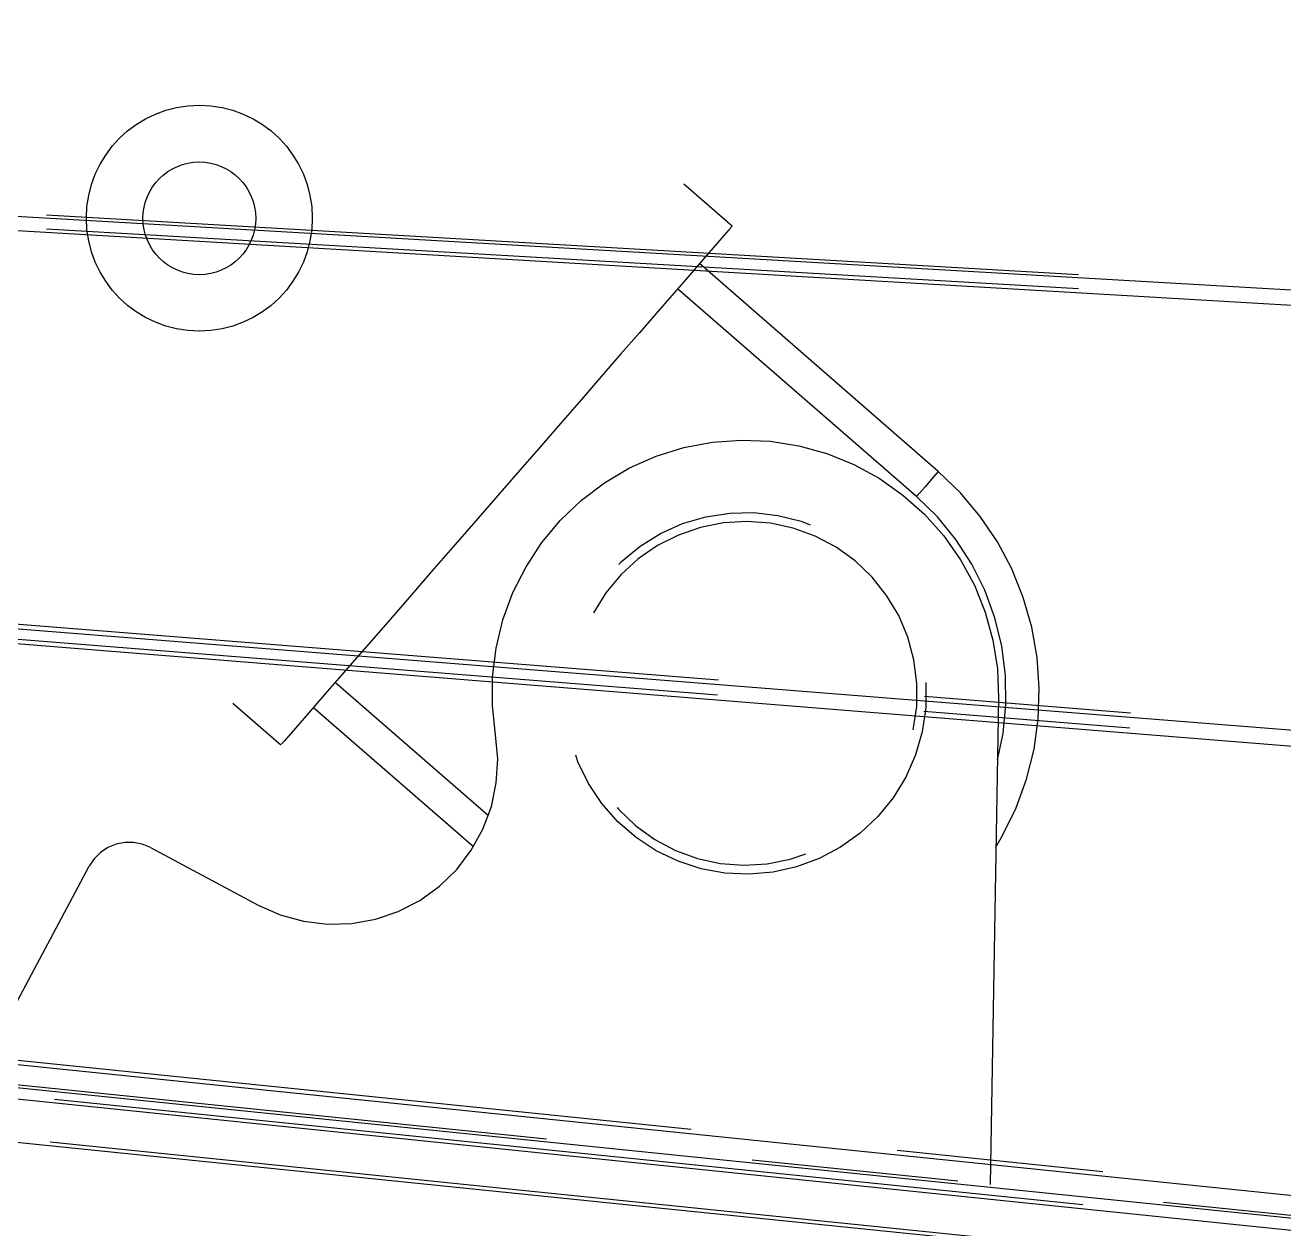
# Model space of a CAD drawing. Extents: x 3 to 592, y 5 to 207.
# Drawn here: x 124.82 to 132.55, y 34.51 to 41.9 of the extents above; entities that cross this region are included whole.
import ezdxf

# ---------------------------------------------------------------- set-up
doc = ezdxf.new("R2010")
doc.units = 0
doc.layers.get('0').update_dxf_attribs({"linetype": 'CONTINUOUS'})

msp = doc.modelspace()

# ---------------------------------------------------------------- linework, layer by layer
at = {"color": 7}
for points in [[(100.682778, 42.121667), (142.839722, 39.6875)], [(142.839722, 39.581667), (100.682778, 42.051111)], [(129.157977, 40.669598), (128.862501, 40.926564)], [(129.157977, 40.669598), (128.862501, 40.926564)], [(124.946498, 40.739227), (131.285843, 40.371525)], [(124.946498, 40.739227), (131.285843, 40.371525)], [(124.946498, 40.739227), (131.285843, 40.371525)], [(124.946498, 40.739227), (131.285843, 40.371525)], [(129.157977, 40.669598), (129.138221, 40.64702), (129.109294, 40.613506), (129.068019, 40.566234), (129.014396, 40.504498), (128.949485, 40.429709), (128.873285, 40.34222), (128.787207, 40.24309), (128.691252, 40.133023), (128.58683, 40.013079), (128.474999, 39.884315), (128.356466, 39.74779), (128.232288, 39.605268), (128.10423, 39.457806), (127.972644, 39.306818), (127.839646, 39.153712), (127.705591, 38.999548), (127.572594, 38.846442), (127.441007, 38.695454), (127.312949, 38.547992), (127.188771, 38.40547), (127.070238, 38.268945), (126.958408, 38.140181), (126.853985, 38.020237), (126.75803, 37.91017), (126.671952, 37.81104), (126.595752, 37.723551), (126.530841, 37.648762), (126.477219, 37.587026), (126.435944, 37.539754), (126.407016, 37.50624), (126.390788, 37.487895)], [(129.157977, 40.669598), (129.138221, 40.64702), (129.109294, 40.613506), (129.068019, 40.566234), (129.014396, 40.504498), (128.949485, 40.429709), (128.873285, 40.34222), (128.787207, 40.24309), (128.691252, 40.133023), (128.58683, 40.013079), (128.474999, 39.884315), (128.356466, 39.74779), (128.232288, 39.605268), (128.10423, 39.457806), (127.972644, 39.306818), (127.839646, 39.153712), (127.705591, 38.999548), (127.572594, 38.846442), (127.441007, 38.695454), (127.312949, 38.547992), (127.188771, 38.40547), (127.070238, 38.268945), (126.958408, 38.140181), (126.853985, 38.020237), (126.75803, 37.91017), (126.671952, 37.81104), (126.595752, 37.723551), (126.530841, 37.648762), (126.477219, 37.587026), (126.435944, 37.539754), (126.407016, 37.50624), (126.390788, 37.487895)], [(131.285983, 40.284053), (124.946638, 40.651755)], [(131.285983, 40.284053), (124.946638, 40.651755)], [(131.285983, 40.284053), (124.946638, 40.651755)], [(131.285983, 40.284053), (124.946638, 40.651755)], [(130.424661, 39.163061), (128.957458, 40.439058)], [(130.424661, 39.163061), (128.957458, 40.439058)], [(130.290923, 39.009285), (128.82372, 40.285282)], [(130.290923, 39.009285), (128.82372, 40.285282)], [(100.682778, 40.110833), (138.43, 37.112222)], [(138.43, 37.006389), (100.682778, 40.040278)], [(127.705238, 37.546139), (127.686188, 37.723233), (127.687599, 37.901386), (127.709119, 38.078481), (127.751099, 38.251694), (127.812483, 38.418911), (127.892563, 38.578014), (127.990282, 38.726886), (128.10423, 38.863764), (128.233346, 38.986531), (128.375516, 39.094128), (128.528974, 39.184439), (128.691958, 39.256406), (128.861996, 39.309675), (129.036974, 39.342836), (129.214774, 39.355889), (129.392927, 39.348481), (129.568963, 39.320964), (129.740413, 39.273339), (129.905866, 39.206311), (130.062146, 39.120939), (130.207844, 39.018281), (130.340488, 38.899747), (130.459021, 38.76675), (130.56168, 38.621053), (130.646699, 38.464419), (130.713374, 38.299319), (130.760646, 38.127517), (130.788163, 37.951481), (130.795219, 37.773328)], [(127.705238, 37.546139), (127.686188, 37.723233), (127.687599, 37.901386), (127.709119, 38.078481), (127.751099, 38.251694), (127.812483, 38.418911), (127.892563, 38.578014), (127.990282, 38.726886), (128.10423, 38.863764), (128.233346, 38.986531), (128.375516, 39.094128), (128.528974, 39.184439), (128.691958, 39.256406), (128.861996, 39.309675), (129.036974, 39.342836), (129.214774, 39.355889), (129.392927, 39.348481), (129.568963, 39.320964), (129.740413, 39.273339), (129.905866, 39.206311), (130.062146, 39.120939), (130.207844, 39.018281), (130.340488, 38.899747), (130.459021, 38.76675), (130.56168, 38.621053), (130.646699, 38.464419), (130.713374, 38.299319), (130.760646, 38.127517), (130.788163, 37.951481), (130.795219, 37.773328)], [(130.424661, 39.163061), (130.409491, 39.145774), (130.38268, 39.115083), (130.343169, 39.069222), (130.290958, 39.009249)], [(130.424661, 39.163061), (130.409491, 39.145774), (130.38268, 39.115083), (130.343169, 39.069222), (130.290958, 39.009249)], [(130.779026, 36.856776), (130.819948, 36.927331), (130.902498, 37.097017), (130.967057, 37.274465), (131.012565, 37.457556), (131.038671, 37.644529), (131.045021, 37.833265), (131.031968, 38.021648), (130.998807, 38.207562), (130.946948, 38.38889), (130.87604, 38.56422), (130.787493, 38.730731), (130.681659, 38.887365), (130.560304, 39.032004), (130.424484, 39.163237)], [(130.779026, 36.856776), (130.819948, 36.927331), (130.902498, 37.097017), (130.967057, 37.274465), (131.012565, 37.457556), (131.038671, 37.644529), (131.045021, 37.833265), (131.031968, 38.021648), (130.998807, 38.207562), (130.946948, 38.38889), (130.87604, 38.56422), (130.787493, 38.730731), (130.681659, 38.887365), (130.560304, 39.032004), (130.424484, 39.163237)], [(130.788445, 37.391481), (130.822312, 37.553759), (130.840304, 37.732617), (130.837834, 37.912181), (130.815256, 38.090334), (130.772923, 38.264959), (130.711187, 38.433587), (130.631106, 38.594453), (130.533387, 38.745089), (130.419793, 38.884084), (130.291029, 39.00932)], [(130.788445, 37.391481), (130.822312, 37.553759), (130.840304, 37.732617), (130.837834, 37.912181), (130.815256, 38.090334), (130.772923, 38.264959), (130.711187, 38.433587), (130.631106, 38.594453), (130.533387, 38.745089), (130.419793, 38.884084), (130.291029, 39.00932)], [(128.462003, 38.592251), (128.478068, 38.609552), (128.592721, 38.704097), (128.719016, 38.782061), (128.854482, 38.842738), (128.997004, 38.884719), (129.143407, 38.907649), (129.291927, 38.910472), (129.439388, 38.893538), (129.583321, 38.857202), (129.637878, 38.835435)], [(128.462003, 38.592251), (128.478068, 38.609552), (128.592721, 38.704097), (128.719016, 38.782061), (128.854482, 38.842738), (128.997004, 38.884719), (129.143407, 38.907649), (129.291927, 38.910472), (129.439388, 38.893538), (129.583321, 38.857202), (129.637878, 38.835435)], [(130.271308, 37.576407), (130.292122, 37.718929), (130.293533, 37.862863), (130.275189, 38.005738), (130.237794, 38.145085), (130.18135, 38.277729), (130.107619, 38.401554), (130.017661, 38.514091), (129.913592, 38.613221), (129.796469, 38.697535), (129.669117, 38.764916), (129.534003, 38.814304), (129.393244, 38.844996), (129.249664, 38.856285), (129.105731, 38.847466), (128.964267, 38.819596), (128.828094, 38.772677), (128.699683, 38.707413), (128.58115, 38.625568), (128.474964, 38.528202), (128.383242, 38.417077), (128.307042, 38.294663)], [(130.271308, 37.576407), (130.292122, 37.718929), (130.293533, 37.862863), (130.275189, 38.005738), (130.237794, 38.145085), (130.18135, 38.277729), (130.107619, 38.401554), (130.017661, 38.514091), (129.913592, 38.613221), (129.796469, 38.697535), (129.669117, 38.764916), (129.534003, 38.814304), (129.393244, 38.844996), (129.249664, 38.856285), (129.105731, 38.847466), (128.964267, 38.819596), (128.828094, 38.772677), (128.699683, 38.707413), (128.58115, 38.625568), (128.474964, 38.528202), (128.383242, 38.417077), (128.307042, 38.294663)], [(122.743945, 38.387594), (129.073893, 37.883348)], [(122.743945, 38.387594), (129.073893, 37.883348)], [(122.743945, 38.387594), (129.073893, 37.883348)], [(122.743945, 38.387594), (129.073893, 37.883348)], [(129.06893, 37.789182), (122.738984, 38.293446)], [(129.06893, 37.789182), (122.738984, 38.293446)], [(129.06893, 37.789182), (122.738984, 38.293446)], [(129.06893, 37.789182), (122.738984, 38.293446)], [(98.883611, 38.029444), (138.183056, 34.007778)], [(100.682778, 37.994167), (138.147778, 34.148889)], [(143.898056, 33.3375), (99.730278, 37.888333)], [(126.721517, 37.867978), (127.662023, 37.050239)], [(126.721517, 37.867978), (127.662023, 37.050239)], [(130.348363, 37.866911), (130.347438, 37.71138), (130.325566, 37.564624)], [(130.348363, 37.866911), (130.347438, 37.71138), (130.325566, 37.564624)], [(126.091605, 37.740656), (126.387154, 37.483627)], [(126.091605, 37.740656), (126.387154, 37.483627)], [(130.339882, 37.782499), (131.605872, 37.681649)], [(130.339882, 37.782499), (131.605872, 37.681649)], [(130.339882, 37.782499), (131.605872, 37.681649)], [(130.339882, 37.782499), (131.605872, 37.681649)], [(130.795148, 37.773292), (130.742604, 34.785021)], [(130.795148, 37.773292), (130.742604, 34.785021)], [(126.587779, 37.714202), (127.570971, 36.859422)], [(126.587779, 37.714202), (127.570971, 36.859422)], [(131.600908, 37.587476), (130.334919, 37.688329)], [(131.600908, 37.587476), (130.334919, 37.688329)], [(131.600908, 37.587476), (130.334919, 37.688329)], [(131.600908, 37.587476), (130.334919, 37.688329)], [(143.862778, 33.090556), (99.695, 37.606111)], [(126.248019, 36.500259), (126.383486, 36.440286), (126.526361, 36.401128), (126.673822, 36.383489), (126.821988, 36.387723), (126.967686, 36.414181), (127.108091, 36.461453), (127.24003, 36.529186), (127.360327, 36.615617), (127.466866, 36.718981), (127.556472, 36.836809), (127.628086, 36.966631), (127.679591, 37.105625), (127.70993, 37.250617), (127.718749, 37.398431), (127.705344, 37.546245)], [(126.248019, 36.500259), (126.383486, 36.440286), (126.526361, 36.401128), (126.673822, 36.383489), (126.821988, 36.387723), (126.967686, 36.414181), (127.108091, 36.461453), (127.24003, 36.529186), (127.360327, 36.615617), (127.466866, 36.718981), (127.556472, 36.836809), (127.628086, 36.966631), (127.679591, 37.105625), (127.70993, 37.250617), (127.718749, 37.398431), (127.705344, 37.546245)], [(130.325566, 37.564624), (130.284291, 37.422102), (130.224671, 37.286283), (130.147413, 37.159636), (130.053574, 37.044277), (129.945624, 36.942677), (129.824974, 36.856247), (129.693741, 36.786397), (129.554746, 36.735244), (129.409754, 36.702788), (129.261941, 36.689736), (129.113774, 36.696791), (128.967724, 36.723249), (128.826613, 36.769111), (128.692557, 36.833669), (128.568732, 36.915161), (128.456549, 37.012527), (128.358477, 37.124005), (128.276279, 37.247477), (128.211016, 37.380827), (128.197841, 37.420649)], [(130.325566, 37.564624), (130.284291, 37.422102), (130.224671, 37.286283), (130.147413, 37.159636), (130.053574, 37.044277), (129.945624, 36.942677), (129.824974, 36.856247), (129.693741, 36.786397), (129.554746, 36.735244), (129.409754, 36.702788), (129.261941, 36.689736), (129.113774, 36.696791), (128.967724, 36.723249), (128.826613, 36.769111), (128.692557, 36.833669), (128.568732, 36.915161), (128.456549, 37.012527), (128.358477, 37.124005), (128.276279, 37.247477), (128.211016, 37.380827), (128.197841, 37.420649)], [(128.452054, 37.099474), (128.461911, 37.087104), (128.566333, 36.987974), (128.683103, 36.90366), (128.810456, 36.836279), (128.945569, 36.786891), (129.086681, 36.756199), (129.230261, 36.745263), (129.373842, 36.753729), (129.515306, 36.781599), (129.611568, 36.814767)], [(128.452054, 37.099474), (128.461911, 37.087104), (128.566333, 36.987974), (128.683103, 36.90366), (128.810456, 36.836279), (128.945569, 36.786891), (129.086681, 36.756199), (129.230261, 36.745263), (129.373842, 36.753729), (129.515306, 36.781599), (129.611568, 36.814767)], [(125.586137, 36.853354), (125.53569, 36.874168), (125.482421, 36.884751), (125.428093, 36.884751), (125.374471, 36.874168), (125.324376, 36.853001), (125.278868, 36.823015), (125.240415, 36.784209), (125.210429, 36.739054)], [(125.586137, 36.853354), (125.53569, 36.874168), (125.482421, 36.884751), (125.428093, 36.884751), (125.374471, 36.874168), (125.324376, 36.853001), (125.278868, 36.823015), (125.240415, 36.784209), (125.210429, 36.739054)], [(125.586137, 36.853354), (126.247948, 36.500223)], [(125.586137, 36.853354), (126.247948, 36.500223)], [(124.059703, 34.582276), (125.210111, 36.73916)], [(124.059703, 34.582276), (125.210111, 36.73916)], [(122.590857, 35.771535), (128.907786, 35.124305)], [(122.590857, 35.771535), (128.907786, 35.124305)], [(122.590857, 35.771535), (128.907786, 35.124305)], [(122.590857, 35.771535), (128.907786, 35.124305)], [(121.700977, 35.712323), (128.017905, 35.065092)], [(121.700977, 35.712323), (128.017905, 35.065092)], [(121.700977, 35.712323), (128.017905, 35.065092)], [(121.700977, 35.712323), (128.017905, 35.065092)], [(131.312934, 34.659374), (124.996005, 35.30661)], [(131.312934, 34.659374), (124.996005, 35.30661)], [(131.312934, 34.659374), (124.996005, 35.30661)], [(131.312934, 34.659374), (124.996005, 35.30661)], [(131.28704, 34.396942), (124.970111, 35.044179)], [(131.28704, 34.396942), (124.970111, 35.044179)], [(131.28704, 34.396942), (124.970111, 35.044179)], [(131.28704, 34.396942), (124.970111, 35.044179)], [(130.171172, 34.994859), (131.434557, 34.865413)], [(130.171172, 34.994859), (131.434557, 34.865413)], [(130.171172, 34.994859), (131.434557, 34.865413)], [(130.171172, 34.994859), (131.434557, 34.865413)], [(129.281291, 34.935645), (130.544677, 34.806199)], [(129.281291, 34.935645), (130.544677, 34.806199)], [(129.281291, 34.935645), (130.544677, 34.806199)], [(129.281291, 34.935645), (130.544677, 34.806199)], [(131.808063, 34.676753), (133.071449, 34.547306)], [(131.808063, 34.676753), (133.071449, 34.547306)], [(131.808063, 34.676753), (133.071449, 34.547306)], [(131.808063, 34.676753), (133.071449, 34.547306)]]:
    msp.add_lwpolyline(points, dxfattribs=at)
for centre, radius in [((125.886034, 40.718317), 0.693649), ((125.886034, 40.718317), 0.693649), ((125.886104, 40.717117), 0.346163), ((125.886104, 40.717117), 0.346163)]:
    msp.add_circle(centre, radius, dxfattribs=at)

doc.saveas('drawing.dxf')
